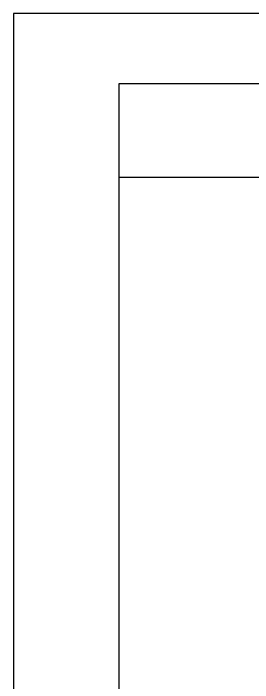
# Model space of a CAD drawing. Header units: millimetres. Extents: x 0 to 900, y 0 to 297.
# Drawn here: x 644.79 to 657.55, y 155.19 to 190.87 of the extents above; entities that cross this region are included whole.
import ezdxf

# ---------------------------------------------------------------- set-up
doc = ezdxf.new("R2010")
doc.units = ezdxf.units.MM

msp = doc.modelspace()

# ---------------------------------------------------------------- linework, layer by layer
for p, q in [((734.78672492, 190.86792821), (644.78672492, 190.86792821)), ((644.78672492, 190.86792821), (644.78672492, 65.86792821)), ((729.16172492, 187.11792821), (650.41172492, 187.11792821)), ((650.41172492, 187.11792821), (650.41172492, 69.61792821)), ((729.16172492, 182.11792821), (650.41172492, 182.11792821))]:
    msp.add_line(p, q)

doc.saveas('drawing.dxf')
